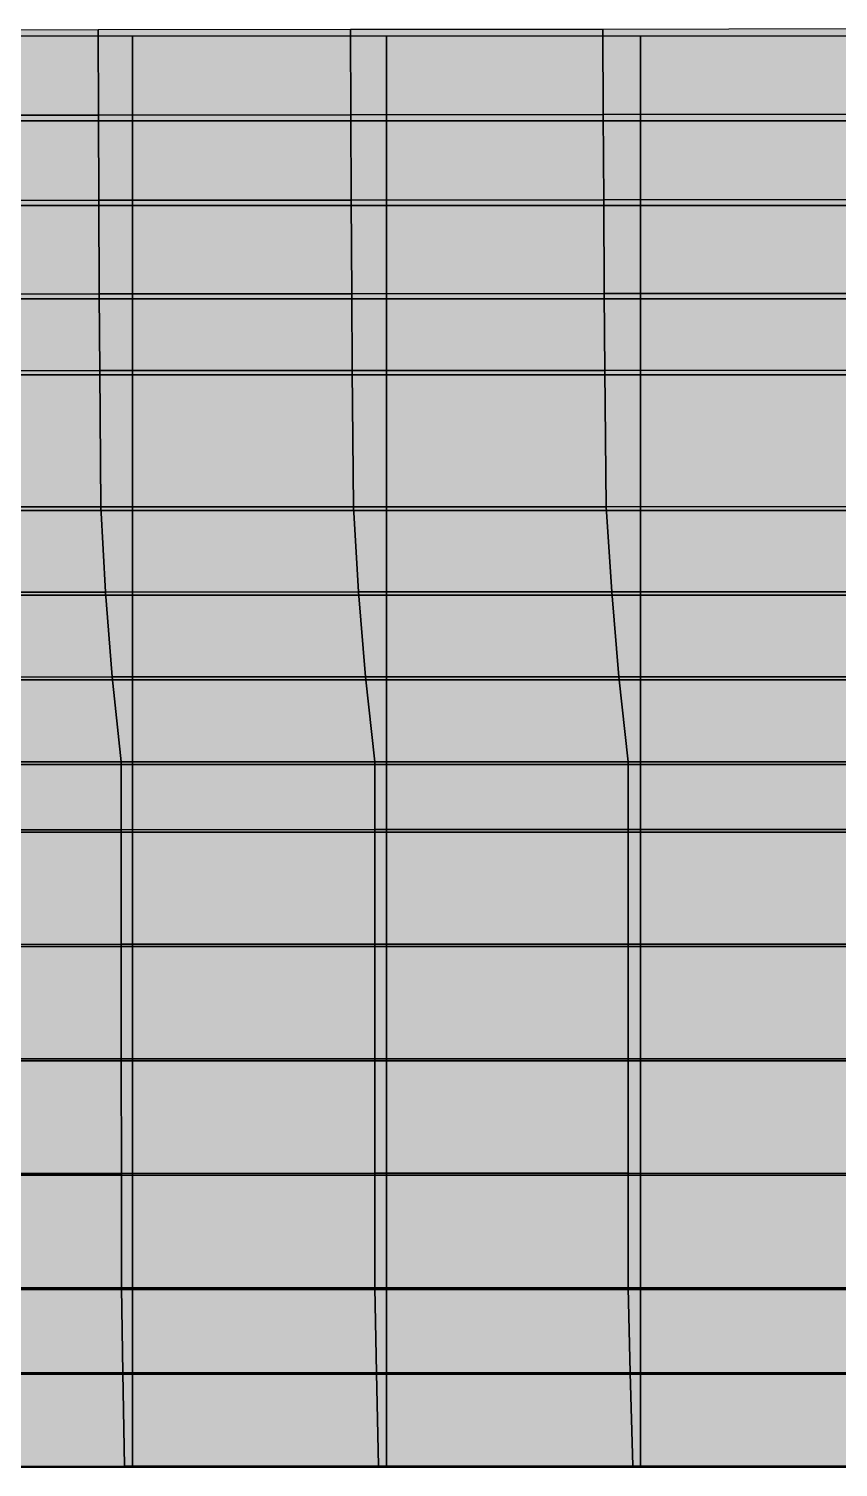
# Model space of a CAD drawing. Header units: inches. Extents: x -100 to 100, y -42 to 41.
# Drawn here: x -61.22 to -51.67, y -41.4 to -24.41 of the extents above; entities that cross this region are included whole.
import ezdxf

# ---------------------------------------------------------------- set-up
doc = ezdxf.new("R2010")
doc.units = ezdxf.units.IN
doc.header["$MEASUREMENT"] = 0
for name, color, linetype in [('Mesh-Ac1①', 7, 'Continuous'), ('Mesh-Acs', 7, 'Continuous'), ('Mesh-Ag1', 7, 'Continuous'), ('Mesh-Dc1', 7, 'Continuous'), ('Mesh-Dg1', 7, 'Continuous'), ('Mesh-Ds1', 7, 'Continuous'), ('Undeformed Mesh-Ac1①', 7, 'Continuous'), ('Undeformed Mesh-Acs', 7, 'Continuous'), ('Undeformed Mesh-Ag1', 7, 'Continuous'), ('Undeformed Mesh-Dc1', 7, 'Continuous'), ('Undeformed Mesh-Dg1', 7, 'Continuous'), ('Undeformed Mesh-Ds1', 7, 'Continuous')]:
    doc.layers.add(name, color=color, linetype=linetype)

msp = doc.modelspace()

# ---------------------------------------------------------------- linework, layer by layer
at = {"color": 7, "true_color": 0xffffff, "transparency": 33554687}
for points in [[(-60.4032, -24.4258), (-63.8831, -24.42899), (-63.8796, -25.43487)], [(-60.4032, -24.4258), (-63.8796, -25.43487), (-60.4008, -25.43171)], [(-57.4237, -24.42249), (-60.4032, -24.4258), (-60.4008, -25.43171)], [(-57.4237, -24.42249), (-60.4008, -25.43171), (-57.4189, -25.42946)], [(-54.4443, -24.41897), (-57.4237, -24.42249), (-57.4189, -25.42946)], [(-54.4443, -24.41897), (-57.4189, -25.42946), (-54.4405, -25.42606)], [(-51.4702, -24.4123), (-54.4443, -24.41897), (-54.4405, -25.42606)], [(-51.4702, -24.4123), (-54.4405, -25.42606), (-51.4626, -25.42124)], [(-63.8767, -26.44039), (-60.4008, -25.43171), (-63.8796, -25.43487)], [(-63.8767, -26.44039), (-60.3965, -26.4379), (-60.4008, -25.43171)], [(-60.3965, -26.4379), (-57.4189, -25.42946), (-60.4008, -25.43171)], [(-60.3965, -26.4379), (-57.4156, -26.43564), (-57.4189, -25.42946)], [(-57.4156, -26.43564), (-54.4405, -25.42606), (-57.4189, -25.42946)], [(-57.4156, -26.43564), (-54.4343, -26.43333), (-54.4405, -25.42606)], [(-54.4343, -26.43333), (-51.4626, -25.42124), (-54.4405, -25.42606)], [(-54.4343, -26.43333), (-51.4573, -26.42901), (-51.4626, -25.42124)], [(-63.8715, -27.54672), (-60.3965, -26.4379), (-63.8767, -26.44039)], [(-63.8715, -27.54672), (-60.3919, -27.5442), (-60.3965, -26.4379)], [(-60.3919, -27.5442), (-57.4156, -26.43564), (-60.3965, -26.4379)], [(-60.3919, -27.5442), (-57.4092, -27.54265), (-57.4156, -26.43564)], [(-57.4092, -27.54265), (-54.4343, -26.43333), (-57.4156, -26.43564)], [(-57.4092, -27.54265), (-54.4287, -27.54038), (-54.4343, -26.43333)], [(-54.4287, -27.54038), (-51.4573, -26.42901), (-54.4343, -26.43333)], [(-54.4287, -27.54038), (-51.4492, -27.53787), (-51.4573, -26.42901)], [(-63.8662, -28.45161), (-60.3919, -27.5442), (-63.8715, -27.54672)], [(-63.8662, -28.45161), (-60.3858, -28.44959), (-60.3919, -27.5442)], [(-60.3858, -28.44959), (-57.4092, -27.54265), (-60.3919, -27.5442)], [(-60.3858, -28.44959), (-57.4038, -28.44784), (-57.4092, -27.54265)], [(-57.4038, -28.44784), (-54.4287, -27.54038), (-57.4092, -27.54265)], [(-57.4038, -28.44784), (-54.4218, -28.44645), (-54.4287, -27.54038)], [(-54.4218, -28.44645), (-51.4492, -27.53787), (-54.4287, -27.54038)], [(-54.4218, -28.44645), (-51.4428, -28.44421), (-51.4492, -27.53787)], [(-60.3858, -28.44959), (-63.8662, -28.45161), (-63.85, -30.06085)], [(-60.3858, -28.44959), (-63.85, -30.06085), (-60.3703, -30.05858)], [(-57.4038, -28.44784), (-60.3858, -28.44959), (-60.3703, -30.05858)], [(-57.4038, -28.44784), (-60.3703, -30.05858), (-57.3875, -30.05764)], [(-54.4218, -28.44645), (-57.4038, -28.44784), (-57.3875, -30.05764)], [(-54.4218, -28.44645), (-57.3875, -30.05764), (-54.4062, -30.05624)], [(-51.4428, -28.44421), (-54.4218, -28.44645), (-54.4062, -30.05624)], [(-51.4428, -28.44421), (-54.4062, -30.05624), (-51.4257, -30.056)], [(-63.8029, -31.06331), (-60.3703, -30.05858), (-63.85, -30.06085)], [(-63.8029, -31.06331), (-60.3161, -31.0657), (-60.3703, -30.05858)], [(-60.3161, -31.0657), (-57.3875, -30.05764), (-60.3703, -30.05858)], [(-60.3161, -31.0657), (-57.3289, -31.06052), (-57.3875, -30.05764)], [(-57.3289, -31.06052), (-54.4062, -30.05624), (-57.3875, -30.05764)], [(-57.3289, -31.06052), (-54.3398, -31.06318), (-54.4062, -30.05624)], [(-54.3398, -31.06318), (-51.4257, -30.056), (-54.4062, -30.05624)], [(-54.3398, -31.06318), (-51.3534, -31.0601), (-51.4257, -30.056)], [(-60.3161, -31.0657), (-63.8029, -31.06331), (-63.7248, -32.06988)], [(-60.3161, -31.0657), (-63.7248, -32.06988), (-60.2369, -32.06636)], [(-57.3289, -31.06052), (-60.3161, -31.0657), (-60.2369, -32.06636)], [(-57.3289, -31.06052), (-60.2369, -32.06636), (-57.2451, -32.06685)], [(-54.3398, -31.06318), (-57.3289, -31.06052), (-57.2451, -32.06685)], [(-54.3398, -31.06318), (-57.2451, -32.06685), (-54.2551, -32.06378)], [(-51.3534, -31.0601), (-54.3398, -31.06318), (-54.2551, -32.06378)], [(-51.3534, -31.0601), (-54.2551, -32.06378), (-51.2634, -32.06679)], [(-63.6252, -33.07197), (-60.2369, -32.06636), (-63.7248, -32.06988)], [(-63.6252, -33.07197), (-60.1318, -33.06963), (-60.2369, -32.06636)], [(-60.2369, -32.06636), (-60.1318, -33.06963), (-57.1379, -33.06831)], [(-60.2369, -32.06636), (-57.1379, -33.06831), (-57.2451, -32.06685)], [(-57.2451, -32.06685), (-54.1438, -33.0676), (-54.2551, -32.06378)], [(-57.2451, -32.06685), (-57.1379, -33.06831), (-54.1438, -33.0676)], [(-54.2551, -32.06378), (-54.1438, -33.0676), (-51.15, -33.0678)], [(-54.2551, -32.06378), (-51.15, -33.0678), (-51.2634, -32.06679)], [(-63.6248, -33.87344), (-60.1318, -33.06963), (-63.6252, -33.07197)], [(-63.6248, -33.87344), (-60.1317, -33.87126), (-60.1318, -33.06963)], [(-60.1317, -33.87126), (-57.1379, -33.06831), (-60.1318, -33.06963)], [(-60.1317, -33.87126), (-57.1378, -33.86989), (-57.1379, -33.06831)], [(-57.1378, -33.86989), (-54.1438, -33.0676), (-57.1379, -33.06831)], [(-57.1378, -33.86989), (-54.1439, -33.86922), (-54.1438, -33.0676)], [(-54.1439, -33.86922), (-51.15, -33.0678), (-54.1438, -33.0676)], [(-54.1439, -33.86922), (-51.1503, -33.86955), (-51.15, -33.0678)], [(-63.624, -35.22608), (-60.1317, -33.87126), (-63.6248, -33.87344)], [(-63.624, -35.22608), (-60.1311, -35.22396), (-60.1317, -33.87126)], [(-60.1317, -33.87126), (-57.1373, -35.22265), (-57.1378, -33.86989)], [(-60.1317, -33.87126), (-60.1311, -35.22396), (-57.1373, -35.22265)], [(-57.1373, -35.22265), (-54.1439, -33.86922), (-57.1378, -33.86989)], [(-57.1373, -35.22265), (-54.1438, -35.22211), (-54.1439, -33.86922)], [(-54.1438, -35.22211), (-51.1503, -33.86955), (-54.1439, -33.86922)], [(-54.1438, -35.22211), (-51.1507, -35.22257), (-51.1503, -33.86955)], [(-63.6232, -36.57877), (-60.1311, -35.22396), (-63.624, -35.22608)], [(-63.6232, -36.57877), (-60.1304, -36.57672), (-60.1311, -35.22396)], [(-60.1304, -36.57672), (-57.1373, -35.22265), (-60.1311, -35.22396)], [(-60.1304, -36.57672), (-57.1369, -36.57555), (-57.1373, -35.22265)], [(-57.1369, -36.57555), (-54.1438, -35.22211), (-57.1373, -35.22265)], [(-57.1369, -36.57555), (-54.1438, -36.57516), (-54.1438, -35.22211)], [(-54.1438, -36.57516), (-51.1507, -35.22257), (-54.1438, -35.22211)], [(-54.1438, -36.57516), (-51.1511, -36.57584), (-51.1507, -35.22257)], [(-63.6224, -37.93146), (-60.1304, -36.57672), (-63.6232, -36.57877)], [(-63.6224, -37.93146), (-60.1298, -37.92958), (-60.1304, -36.57672)], [(-60.1298, -37.92958), (-57.1369, -36.57555), (-60.1304, -36.57672)], [(-60.1298, -37.92958), (-57.1365, -37.92856), (-57.1369, -36.57555)], [(-57.1365, -37.92856), (-54.1438, -36.57516), (-57.1369, -36.57555)], [(-57.1365, -37.92856), (-54.1438, -37.9284), (-54.1438, -36.57516)], [(-54.1438, -37.9284), (-51.1511, -36.57584), (-54.1438, -36.57516)], [(-54.1438, -37.9284), (-51.1516, -37.92932), (-51.1511, -36.57584)], [(-60.1298, -37.92958), (-63.6224, -37.93146), (-63.6216, -39.28421)], [(-60.1298, -37.92958), (-63.6216, -39.28421), (-60.1292, -39.2825)], [(-57.1365, -37.92856), (-60.1298, -37.92958), (-60.1292, -39.2825)], [(-57.1365, -37.92856), (-60.1292, -39.2825), (-57.1362, -39.28173)], [(-54.1438, -37.9284), (-57.1365, -37.92856), (-57.1362, -39.28173)], [(-54.1438, -37.9284), (-57.1362, -39.28173), (-54.1438, -39.28181)], [(-51.1516, -37.92932), (-54.1438, -37.9284), (-54.1438, -39.28181)], [(-51.1516, -37.92932), (-54.1438, -39.28181), (-51.152, -39.28305)], [(-60.1292, -39.2825), (-63.6216, -39.28421), (-63.6081, -40.28598)], [(-60.1292, -39.2825), (-63.6081, -40.28598), (-60.1127, -40.2842)], [(-60.1292, -39.2825), (-57.1164, -40.28359), (-57.1362, -39.28173)], [(-60.1292, -39.2825), (-60.1127, -40.2842), (-57.1164, -40.28359)], [(-57.1362, -39.28173), (-57.1164, -40.28359), (-54.1204, -40.2838)], [(-57.1362, -39.28173), (-54.1204, -40.2838), (-54.1438, -39.28181)], [(-51.152, -39.28305), (-54.1438, -39.28181), (-54.1204, -40.2838)], [(-51.152, -39.28305), (-54.1204, -40.2838), (-51.1241, -40.28507)], [(-63.59234, -41.38671), (-60.1127, -40.2842), (-63.6081, -40.28598)], [(-63.59234, -41.38671), (-60.0922, -41.38487), (-60.1127, -40.2842)], [(-60.1127, -40.2842), (-57.09171, -41.38409), (-57.1164, -40.28359)], [(-60.1127, -40.2842), (-60.0922, -41.38487), (-57.09171, -41.38409)], [(-57.09171, -41.38409), (-54.1204, -40.2838), (-57.1164, -40.28359)], [(-57.09171, -41.38409), (-54.0901, -41.38415), (-54.1204, -40.2838)], [(-54.0901, -41.38415), (-51.1241, -40.28507), (-54.1204, -40.2838)], [(-54.0901, -41.38415), (-51.08771, -41.3852), (-51.1241, -40.28507)]]:
    msp.add_solid(points, dxfattribs=at)
at = {"layer": 'Mesh-Ac1①', "color": 18, "true_color": 0x000000, "transparency": 33554559}
for p, q in [((-60.4032, -24.4258), (-63.8831, -24.42899)), ((-57.4237, -24.42249), (-60.4032, -24.4258)), ((-60.4008, -25.43171), (-60.4032, -24.4258)), ((-60.4032, -24.4258), (-60.4008, -25.43171)), ((-54.4443, -24.41897), (-57.4237, -24.42249)), ((-57.4189, -25.42946), (-57.4237, -24.42249)), ((-57.4237, -24.42249), (-57.4189, -25.42946)), ((-51.4702, -24.4123), (-54.4443, -24.41897)), ((-54.4405, -25.42606), (-54.4443, -24.41897)), ((-54.4443, -24.41897), (-54.4405, -25.42606)), ((-60.4008, -25.43171), (-63.8796, -25.43487)), ((-63.8796, -25.43487), (-60.4008, -25.43171)), ((-57.4189, -25.42946), (-60.4008, -25.43171)), ((-60.4008, -25.43171), (-57.4189, -25.42946)), ((-60.3965, -26.4379), (-60.4008, -25.43171)), ((-60.4008, -25.43171), (-60.3965, -26.4379)), ((-54.4405, -25.42606), (-57.4189, -25.42946)), ((-57.4189, -25.42946), (-54.4405, -25.42606)), ((-57.4156, -26.43564), (-57.4189, -25.42946)), ((-57.4189, -25.42946), (-57.4156, -26.43564)), ((-51.4626, -25.42124), (-54.4405, -25.42606)), ((-54.4405, -25.42606), (-51.4626, -25.42124)), ((-54.4343, -26.43333), (-54.4405, -25.42606)), ((-54.4405, -25.42606), (-54.4343, -26.43333)), ((-60.3965, -26.4379), (-63.8767, -26.44039)), ((-63.8767, -26.44039), (-60.3965, -26.4379)), ((-57.4156, -26.43564), (-60.3965, -26.4379)), ((-60.3965, -26.4379), (-57.4156, -26.43564)), ((-60.3919, -27.5442), (-60.3965, -26.4379)), ((-60.3965, -26.4379), (-60.3919, -27.5442)), ((-54.4343, -26.43333), (-57.4156, -26.43564)), ((-57.4156, -26.43564), (-54.4343, -26.43333)), ((-57.4092, -27.54265), (-57.4156, -26.43564)), ((-57.4156, -26.43564), (-57.4092, -27.54265)), ((-51.4573, -26.42901), (-54.4343, -26.43333)), ((-54.4343, -26.43333), (-51.4573, -26.42901)), ((-54.4287, -27.54038), (-54.4343, -26.43333)), ((-54.4343, -26.43333), (-54.4287, -27.54038)), ((-60.3919, -27.5442), (-63.8715, -27.54672)), ((-63.8715, -27.54672), (-60.3919, -27.5442)), ((-57.4092, -27.54265), (-60.3919, -27.5442)), ((-60.3919, -27.5442), (-57.4092, -27.54265)), ((-60.3858, -28.44959), (-60.3919, -27.5442)), ((-60.3919, -27.5442), (-60.3858, -28.44959)), ((-54.4287, -27.54038), (-57.4092, -27.54265)), ((-57.4092, -27.54265), (-54.4287, -27.54038)), ((-57.4038, -28.44784), (-57.4092, -27.54265)), ((-57.4092, -27.54265), (-57.4038, -28.44784)), ((-51.4492, -27.53787), (-54.4287, -27.54038)), ((-54.4287, -27.54038), (-51.4492, -27.53787)), ((-54.4218, -28.44645), (-54.4287, -27.54038)), ((-54.4287, -27.54038), (-54.4218, -28.44645)), ((-60.3858, -28.44959), (-63.8662, -28.45161)), ((-63.8662, -28.45161), (-60.3858, -28.44959)), ((-57.4038, -28.44784), (-60.3858, -28.44959)), ((-60.3858, -28.44959), (-57.4038, -28.44784)), ((-60.3703, -30.05858), (-60.3858, -28.44959)), ((-60.3858, -28.44959), (-60.3703, -30.05858)), ((-57.4038, -28.44784), (-54.4218, -28.44645)), ((-54.4218, -28.44645), (-57.4038, -28.44784)), ((-57.3875, -30.05764), (-57.4038, -28.44784)), ((-57.4038, -28.44784), (-57.3875, -30.05764)), ((-51.4428, -28.44421), (-54.4218, -28.44645)), ((-54.4218, -28.44645), (-51.4428, -28.44421)), ((-54.4062, -30.05624), (-54.4218, -28.44645)), ((-54.4218, -28.44645), (-54.4062, -30.05624)), ((-63.85, -30.06085), (-60.3703, -30.05858)), ((-60.3703, -30.05858), (-57.3875, -30.05764)), ((-57.3875, -30.05764), (-54.4062, -30.05624)), ((-54.4062, -30.05624), (-51.4257, -30.056))]:
    msp.add_line(p, q, dxfattribs=at)
at = {"layer": 'Mesh-Acs', "color": 18, "true_color": 0x000000, "transparency": 33554559}
for p, q in [((-60.3703, -30.05858), (-63.85, -30.06085)), ((-57.3875, -30.05764), (-60.3703, -30.05858)), ((-60.3161, -31.0657), (-60.3703, -30.05858)), ((-60.3703, -30.05858), (-60.3161, -31.0657)), ((-54.4062, -30.05624), (-57.3875, -30.05764)), ((-57.3289, -31.06052), (-57.3875, -30.05764)), ((-57.3875, -30.05764), (-57.3289, -31.06052)), ((-51.4257, -30.056), (-54.4062, -30.05624)), ((-54.3398, -31.06318), (-54.4062, -30.05624)), ((-54.4062, -30.05624), (-54.3398, -31.06318)), ((-63.8029, -31.06331), (-60.3161, -31.0657)), ((-60.3161, -31.0657), (-63.8029, -31.06331)), ((-57.3289, -31.06052), (-60.3161, -31.0657)), ((-60.3161, -31.0657), (-57.3289, -31.06052)), ((-60.2369, -32.06636), (-60.3161, -31.0657)), ((-60.3161, -31.0657), (-60.2369, -32.06636)), ((-57.2451, -32.06685), (-57.3289, -31.06052)), ((-54.3398, -31.06318), (-57.3289, -31.06052)), ((-57.3289, -31.06052), (-57.2451, -32.06685)), ((-57.3289, -31.06052), (-54.3398, -31.06318)), ((-51.3534, -31.0601), (-54.3398, -31.06318)), ((-54.3398, -31.06318), (-51.3534, -31.0601)), ((-54.2551, -32.06378), (-54.3398, -31.06318)), ((-54.3398, -31.06318), (-54.2551, -32.06378)), ((-60.2369, -32.06636), (-63.7248, -32.06988)), ((-63.7248, -32.06988), (-60.2369, -32.06636)), ((-60.1318, -33.06963), (-60.2369, -32.06636)), ((-60.2369, -32.06636), (-60.1318, -33.06963)), ((-57.2451, -32.06685), (-60.2369, -32.06636)), ((-60.2369, -32.06636), (-57.2451, -32.06685)), ((-54.2551, -32.06378), (-57.2451, -32.06685)), ((-57.2451, -32.06685), (-54.2551, -32.06378)), ((-57.1379, -33.06831), (-57.2451, -32.06685)), ((-57.2451, -32.06685), (-57.1379, -33.06831)), ((-54.1438, -33.0676), (-54.2551, -32.06378)), ((-54.2551, -32.06378), (-54.1438, -33.0676)), ((-51.2634, -32.06679), (-54.2551, -32.06378)), ((-54.2551, -32.06378), (-51.2634, -32.06679)), ((-63.6252, -33.07197), (-60.1318, -33.06963)), ((-60.1318, -33.06963), (-57.1379, -33.06831)), ((-57.1379, -33.06831), (-54.1438, -33.0676)), ((-54.1438, -33.0676), (-51.15, -33.0678))]:
    msp.add_line(p, q, dxfattribs=at)
at = {"layer": 'Mesh-Ag1', "color": 18, "true_color": 0x000000, "transparency": 33554559}
for p, q in [((-60.1318, -33.06963), (-63.6252, -33.07197)), ((-57.1379, -33.06831), (-60.1318, -33.06963)), ((-60.1317, -33.87126), (-60.1318, -33.06963)), ((-60.1318, -33.06963), (-60.1317, -33.87126)), ((-54.1438, -33.0676), (-57.1379, -33.06831)), ((-57.1378, -33.86989), (-57.1379, -33.06831)), ((-57.1379, -33.06831), (-57.1378, -33.86989)), ((-54.1439, -33.86922), (-54.1438, -33.0676)), ((-54.1438, -33.0676), (-54.1439, -33.86922)), ((-51.15, -33.0678), (-54.1438, -33.0676)), ((-63.6248, -33.87344), (-60.1317, -33.87126)), ((-60.1317, -33.87126), (-57.1378, -33.86989)), ((-57.1378, -33.86989), (-54.1439, -33.86922)), ((-54.1439, -33.86922), (-51.1503, -33.86955))]:
    msp.add_line(p, q, dxfattribs=at)
at = {"layer": 'Mesh-Dc1', "color": 18, "true_color": 0x000000, "transparency": 33554559}
for p, q in [((-60.1317, -33.87126), (-63.6248, -33.87344)), ((-57.1378, -33.86989), (-60.1317, -33.87126)), ((-60.1311, -35.22396), (-60.1317, -33.87126)), ((-60.1317, -33.87126), (-60.1311, -35.22396)), ((-54.1439, -33.86922), (-57.1378, -33.86989)), ((-57.1373, -35.22265), (-57.1378, -33.86989)), ((-57.1378, -33.86989), (-57.1373, -35.22265)), ((-54.1438, -35.22211), (-54.1439, -33.86922)), ((-51.1503, -33.86955), (-54.1439, -33.86922)), ((-54.1439, -33.86922), (-54.1438, -35.22211)), ((-60.1311, -35.22396), (-63.624, -35.22608)), ((-63.624, -35.22608), (-60.1311, -35.22396)), ((-57.1373, -35.22265), (-60.1311, -35.22396)), ((-60.1311, -35.22396), (-57.1373, -35.22265)), ((-60.1304, -36.57672), (-60.1311, -35.22396)), ((-60.1311, -35.22396), (-60.1304, -36.57672)), ((-54.1438, -35.22211), (-57.1373, -35.22265)), ((-57.1373, -35.22265), (-54.1438, -35.22211)), ((-57.1369, -36.57555), (-57.1373, -35.22265)), ((-57.1373, -35.22265), (-57.1369, -36.57555)), ((-54.1438, -36.57516), (-54.1438, -35.22211)), ((-51.1507, -35.22257), (-54.1438, -35.22211)), ((-54.1438, -35.22211), (-54.1438, -36.57516)), ((-54.1438, -35.22211), (-51.1507, -35.22257)), ((-60.1304, -36.57672), (-63.6232, -36.57877)), ((-63.6232, -36.57877), (-60.1304, -36.57672)), ((-57.1369, -36.57555), (-60.1304, -36.57672)), ((-60.1304, -36.57672), (-57.1369, -36.57555)), ((-60.1298, -37.92958), (-60.1304, -36.57672)), ((-60.1304, -36.57672), (-60.1298, -37.92958)), ((-54.1438, -36.57516), (-57.1369, -36.57555)), ((-57.1369, -36.57555), (-54.1438, -36.57516)), ((-57.1365, -37.92856), (-57.1369, -36.57555)), ((-57.1369, -36.57555), (-57.1365, -37.92856)), ((-54.1438, -37.9284), (-54.1438, -36.57516)), ((-54.1438, -36.57516), (-51.1511, -36.57584)), ((-51.1511, -36.57584), (-54.1438, -36.57516)), ((-54.1438, -36.57516), (-54.1438, -37.9284)), ((-60.1298, -37.92958), (-63.6224, -37.93146)), ((-63.6224, -37.93146), (-60.1298, -37.92958)), ((-57.1365, -37.92856), (-60.1298, -37.92958)), ((-60.1298, -37.92958), (-57.1365, -37.92856)), ((-60.1292, -39.2825), (-60.1298, -37.92958)), ((-60.1298, -37.92958), (-60.1292, -39.2825)), ((-54.1438, -37.9284), (-57.1365, -37.92856)), ((-57.1365, -37.92856), (-54.1438, -37.9284)), ((-57.1362, -39.28173), (-57.1365, -37.92856)), ((-57.1365, -37.92856), (-57.1362, -39.28173)), ((-54.1438, -39.28181), (-54.1438, -37.9284)), ((-51.1516, -37.92932), (-54.1438, -37.9284)), ((-54.1438, -37.9284), (-54.1438, -39.28181)), ((-54.1438, -37.9284), (-51.1516, -37.92932)), ((-63.6216, -39.28421), (-60.1292, -39.2825)), ((-60.1292, -39.2825), (-57.1362, -39.28173)), ((-57.1362, -39.28173), (-54.1438, -39.28181)), ((-54.1438, -39.28181), (-51.152, -39.28305))]:
    msp.add_line(p, q, dxfattribs=at)
at = {"layer": 'Mesh-Dg1', "color": 18, "true_color": 0x000000, "transparency": 33554559}
for p, q in [((-60.1127, -40.2842), (-63.6081, -40.28598)), ((-57.1164, -40.28359), (-60.1127, -40.2842)), ((-60.0922, -41.38487), (-60.1127, -40.2842)), ((-60.1127, -40.2842), (-60.0922, -41.38487)), ((-57.09171, -41.38409), (-57.1164, -40.28359)), ((-54.1204, -40.2838), (-57.1164, -40.28359)), ((-57.1164, -40.28359), (-57.09171, -41.38409)), ((-54.0901, -41.38415), (-54.1204, -40.2838)), ((-51.1241, -40.28507), (-54.1204, -40.2838)), ((-54.1204, -40.2838), (-54.0901, -41.38415)), ((-63.59234, -41.38671), (-60.0922, -41.38487)), ((-60.0922, -41.38487), (-57.09171, -41.38409)), ((-57.09171, -41.38409), (-54.0901, -41.38415)), ((-54.0901, -41.38415), (-51.08771, -41.3852))]:
    msp.add_line(p, q, dxfattribs=at)
at = {"layer": 'Mesh-Ds1', "color": 18, "true_color": 0x000000, "transparency": 33554559}
for p, q in [((-60.1292, -39.2825), (-63.6216, -39.28421)), ((-57.1362, -39.28173), (-60.1292, -39.2825)), ((-60.1127, -40.2842), (-60.1292, -39.2825)), ((-60.1292, -39.2825), (-60.1127, -40.2842)), ((-57.1164, -40.28359), (-57.1362, -39.28173)), ((-57.1362, -39.28173), (-57.1164, -40.28359)), ((-54.1438, -39.28181), (-57.1362, -39.28173)), ((-54.1204, -40.2838), (-54.1438, -39.28181)), ((-51.152, -39.28305), (-54.1438, -39.28181)), ((-54.1438, -39.28181), (-54.1204, -40.2838)), ((-63.6081, -40.28598), (-60.1127, -40.2842)), ((-60.1127, -40.2842), (-57.1164, -40.28359)), ((-57.1164, -40.28359), (-54.1204, -40.2838)), ((-54.1204, -40.2838), (-51.1241, -40.28507))]:
    msp.add_line(p, q, dxfattribs=at)
at = {"layer": 'Undeformed Mesh-Ac1①', "color": 1, "true_color": 0xff0000, "transparency": 33554687}
for p, q in [((-60, -24.5), (-63.5, -24.5)), ((-60, -25.5), (-60, -24.5)), ((-57, -24.5), (-60, -24.5)), ((-60, -24.5), (-60, -25.5)), ((-57, -25.5), (-57, -24.5)), ((-54, -24.5), (-57, -24.5)), ((-57, -24.5), (-57, -25.5)), ((-54, -25.5), (-54, -24.5)), ((-51, -24.5), (-54, -24.5)), ((-54, -24.5), (-54, -25.5)), ((-60, -25.5), (-63.5, -25.5)), ((-63.5, -25.5), (-60, -25.5)), ((-60, -26.5), (-60, -25.5)), ((-57, -25.5), (-60, -25.5)), ((-60, -25.5), (-60, -26.5)), ((-60, -25.5), (-57, -25.5)), ((-57, -26.5), (-57, -25.5)), ((-54, -25.5), (-57, -25.5)), ((-57, -25.5), (-57, -26.5)), ((-57, -25.5), (-54, -25.5)), ((-54, -26.5), (-54, -25.5)), ((-51, -25.5), (-54, -25.5)), ((-54, -25.5), (-54, -26.5)), ((-54, -25.5), (-51, -25.5)), ((-60, -26.5), (-63.5, -26.5)), ((-63.5, -26.5), (-60, -26.5)), ((-60, -27.6), (-60, -26.5)), ((-57, -26.5), (-60, -26.5)), ((-60, -26.5), (-60, -27.6)), ((-60, -26.5), (-57, -26.5)), ((-57, -27.6), (-57, -26.5)), ((-54, -26.5), (-57, -26.5)), ((-57, -26.5), (-57, -27.6)), ((-57, -26.5), (-54, -26.5)), ((-54, -27.6), (-54, -26.5)), ((-51, -26.5), (-54, -26.5)), ((-54, -26.5), (-54, -27.6)), ((-54, -26.5), (-51, -26.5)), ((-60, -27.6), (-63.5, -27.6)), ((-63.5, -27.6), (-60, -27.6)), ((-60, -28.5), (-60, -27.6)), ((-57, -27.6), (-60, -27.6)), ((-60, -27.6), (-60, -28.5)), ((-60, -27.6), (-57, -27.6)), ((-57, -28.5), (-57, -27.6)), ((-54, -27.6), (-57, -27.6)), ((-57, -27.6), (-57, -28.5)), ((-57, -27.6), (-54, -27.6)), ((-54, -28.5), (-54, -27.6)), ((-51, -27.6), (-54, -27.6)), ((-54, -27.6), (-54, -28.5)), ((-54, -27.6), (-51, -27.6)), ((-60, -28.5), (-63.5, -28.5)), ((-63.5, -28.5), (-60, -28.5)), ((-60, -30.1), (-60, -28.5)), ((-57, -28.5), (-60, -28.5)), ((-60, -28.5), (-60, -30.1)), ((-60, -28.5), (-57, -28.5)), ((-57, -30.1), (-57, -28.5)), ((-57, -28.5), (-54, -28.5)), ((-54, -28.5), (-57, -28.5)), ((-57, -28.5), (-57, -30.1)), ((-54, -30.1), (-54, -28.5)), ((-51, -28.5), (-54, -28.5)), ((-54, -28.5), (-54, -30.1)), ((-54, -28.5), (-51, -28.5)), ((-63.5, -30.1), (-60, -30.1)), ((-60, -30.1), (-57, -30.1)), ((-57, -30.1), (-54, -30.1)), ((-54, -30.1), (-51, -30.1))]:
    msp.add_line(p, q, dxfattribs=at)
at = {"layer": 'Undeformed Mesh-Acs', "color": 1, "true_color": 0xff0000, "transparency": 33554687}
for p, q in [((-60, -30.1), (-63.5, -30.1)), ((-60, -31.1), (-60, -30.1)), ((-57, -30.1), (-60, -30.1)), ((-60, -30.1), (-60, -31.1)), ((-57, -31.1), (-57, -30.1)), ((-54, -30.1), (-57, -30.1)), ((-57, -30.1), (-57, -31.1)), ((-54, -31.1), (-54, -30.1)), ((-51, -30.1), (-54, -30.1)), ((-54, -30.1), (-54, -31.1)), ((-63.5, -31.1), (-60, -31.1)), ((-60, -31.1), (-63.5, -31.1)), ((-60, -32.1), (-60, -31.1)), ((-57, -31.1), (-60, -31.1)), ((-60, -31.1), (-60, -32.1)), ((-60, -31.1), (-57, -31.1)), ((-57, -32.1), (-57, -31.1)), ((-54, -31.1), (-57, -31.1)), ((-57, -31.1), (-57, -32.1)), ((-57, -31.1), (-54, -31.1)), ((-54, -32.1), (-54, -31.1)), ((-51, -31.1), (-54, -31.1)), ((-54, -31.1), (-54, -32.1)), ((-54, -31.1), (-51, -31.1)), ((-60, -32.1), (-63.5, -32.1)), ((-63.5, -32.1), (-60, -32.1)), ((-60, -33.1), (-60, -32.1)), ((-60, -32.1), (-60, -33.1)), ((-57, -32.1), (-60, -32.1)), ((-60, -32.1), (-57, -32.1)), ((-57, -33.1), (-57, -32.1)), ((-57, -32.1), (-57, -33.1)), ((-54, -32.1), (-57, -32.1)), ((-57, -32.1), (-54, -32.1)), ((-54, -33.1), (-54, -32.1)), ((-54, -32.1), (-54, -33.1)), ((-51, -32.1), (-54, -32.1)), ((-54, -32.1), (-51, -32.1)), ((-63.5, -33.1), (-60, -33.1)), ((-60, -33.1), (-57, -33.1)), ((-57, -33.1), (-54, -33.1)), ((-54, -33.1), (-51, -33.1))]:
    msp.add_line(p, q, dxfattribs=at)
at = {"layer": 'Undeformed Mesh-Ag1', "color": 1, "true_color": 0xff0000, "transparency": 33554687}
for p, q in [((-60, -33.1), (-63.5, -33.1)), ((-60, -33.9), (-60, -33.1)), ((-57, -33.1), (-60, -33.1)), ((-60, -33.1), (-60, -33.9)), ((-57, -33.9), (-57, -33.1)), ((-54, -33.1), (-57, -33.1)), ((-57, -33.1), (-57, -33.9)), ((-54, -33.9), (-54, -33.1)), ((-51, -33.1), (-54, -33.1)), ((-54, -33.1), (-54, -33.9)), ((-63.5, -33.9), (-60, -33.9)), ((-60, -33.9), (-57, -33.9)), ((-57, -33.9), (-54, -33.9)), ((-54, -33.9), (-51, -33.9))]:
    msp.add_line(p, q, dxfattribs=at)
at = {"layer": 'Undeformed Mesh-Dc1', "color": 1, "true_color": 0xff0000, "transparency": 33554687}
for p, q in [((-60, -33.9), (-63.5, -33.9)), ((-60, -35.25), (-60, -33.9)), ((-60, -33.9), (-60, -35.25)), ((-57, -33.9), (-60, -33.9)), ((-57, -35.25), (-57, -33.9)), ((-54, -33.9), (-57, -33.9)), ((-57, -33.9), (-57, -35.25)), ((-54, -35.25), (-54, -33.9)), ((-51, -33.9), (-54, -33.9)), ((-54, -33.9), (-54, -35.25)), ((-60, -35.25), (-63.5, -35.25)), ((-63.5, -35.25), (-60, -35.25)), ((-60, -36.6), (-60, -35.25)), ((-57, -35.25), (-60, -35.25)), ((-60, -35.25), (-60, -36.6)), ((-60, -35.25), (-57, -35.25)), ((-57, -36.6), (-57, -35.25)), ((-54, -35.25), (-57, -35.25)), ((-57, -35.25), (-57, -36.6)), ((-57, -35.25), (-54, -35.25)), ((-54, -36.6), (-54, -35.25)), ((-51, -35.25), (-54, -35.25)), ((-54, -35.25), (-54, -36.6)), ((-54, -35.25), (-51, -35.25)), ((-60, -36.6), (-63.5, -36.6)), ((-63.5, -36.6), (-60, -36.6)), ((-60, -37.95), (-60, -36.6)), ((-57, -36.6), (-60, -36.6)), ((-60, -36.6), (-60, -37.95)), ((-60, -36.6), (-57, -36.6)), ((-57, -37.95), (-57, -36.6)), ((-54, -36.6), (-57, -36.6)), ((-57, -36.6), (-57, -37.95)), ((-57, -36.6), (-54, -36.6)), ((-54, -37.95), (-54, -36.6)), ((-54, -36.6), (-51, -36.6)), ((-51, -36.6), (-54, -36.6)), ((-54, -36.6), (-54, -37.95)), ((-60, -37.95), (-63.5, -37.95)), ((-63.5, -37.95), (-60, -37.95)), ((-60, -39.3), (-60, -37.95)), ((-57, -37.95), (-60, -37.95)), ((-60, -37.95), (-60, -39.3)), ((-60, -37.95), (-57, -37.95)), ((-57, -39.3), (-57, -37.95)), ((-54, -37.95), (-57, -37.95)), ((-57, -37.95), (-57, -39.3)), ((-57, -37.95), (-54, -37.95)), ((-54, -39.3), (-54, -37.95)), ((-51, -37.95), (-54, -37.95)), ((-54, -37.95), (-54, -39.3)), ((-54, -37.95), (-51, -37.95)), ((-63.5, -39.3), (-60, -39.3)), ((-60, -39.3), (-57, -39.3)), ((-57, -39.3), (-54, -39.3)), ((-54, -39.3), (-51, -39.3))]:
    msp.add_line(p, q, dxfattribs=at)
at = {"layer": 'Undeformed Mesh-Dg1', "color": 1, "true_color": 0xff0000, "transparency": 33554687}
for p, q in [((-60, -40.3), (-63.5, -40.3)), ((-60, -41.4), (-60, -40.3)), ((-60, -40.3), (-60, -41.4)), ((-57, -40.3), (-60, -40.3)), ((-57, -41.4), (-57, -40.3)), ((-54, -40.3), (-57, -40.3)), ((-57, -40.3), (-57, -41.4)), ((-54, -41.4), (-54, -40.3)), ((-51, -40.3), (-54, -40.3)), ((-54, -40.3), (-54, -41.4)), ((-63.5, -41.4), (-60, -41.4)), ((-60, -41.4), (-57, -41.4)), ((-57, -41.4), (-54, -41.4)), ((-54, -41.4), (-51, -41.4))]:
    msp.add_line(p, q, dxfattribs=at)
at = {"layer": 'Undeformed Mesh-Ds1', "color": 1, "true_color": 0xff0000, "transparency": 33554687}
for p, q in [((-60, -39.3), (-63.5, -39.3)), ((-60, -40.3), (-60, -39.3)), ((-60, -39.3), (-60, -40.3)), ((-57, -39.3), (-60, -39.3)), ((-57, -40.3), (-57, -39.3)), ((-57, -39.3), (-57, -40.3)), ((-54, -39.3), (-57, -39.3)), ((-54, -40.3), (-54, -39.3)), ((-51, -39.3), (-54, -39.3)), ((-54, -39.3), (-54, -40.3)), ((-63.5, -40.3), (-60, -40.3)), ((-60, -40.3), (-57, -40.3)), ((-57, -40.3), (-54, -40.3)), ((-54, -40.3), (-51, -40.3))]:
    msp.add_line(p, q, dxfattribs=at)

doc.saveas('drawing.dxf')
